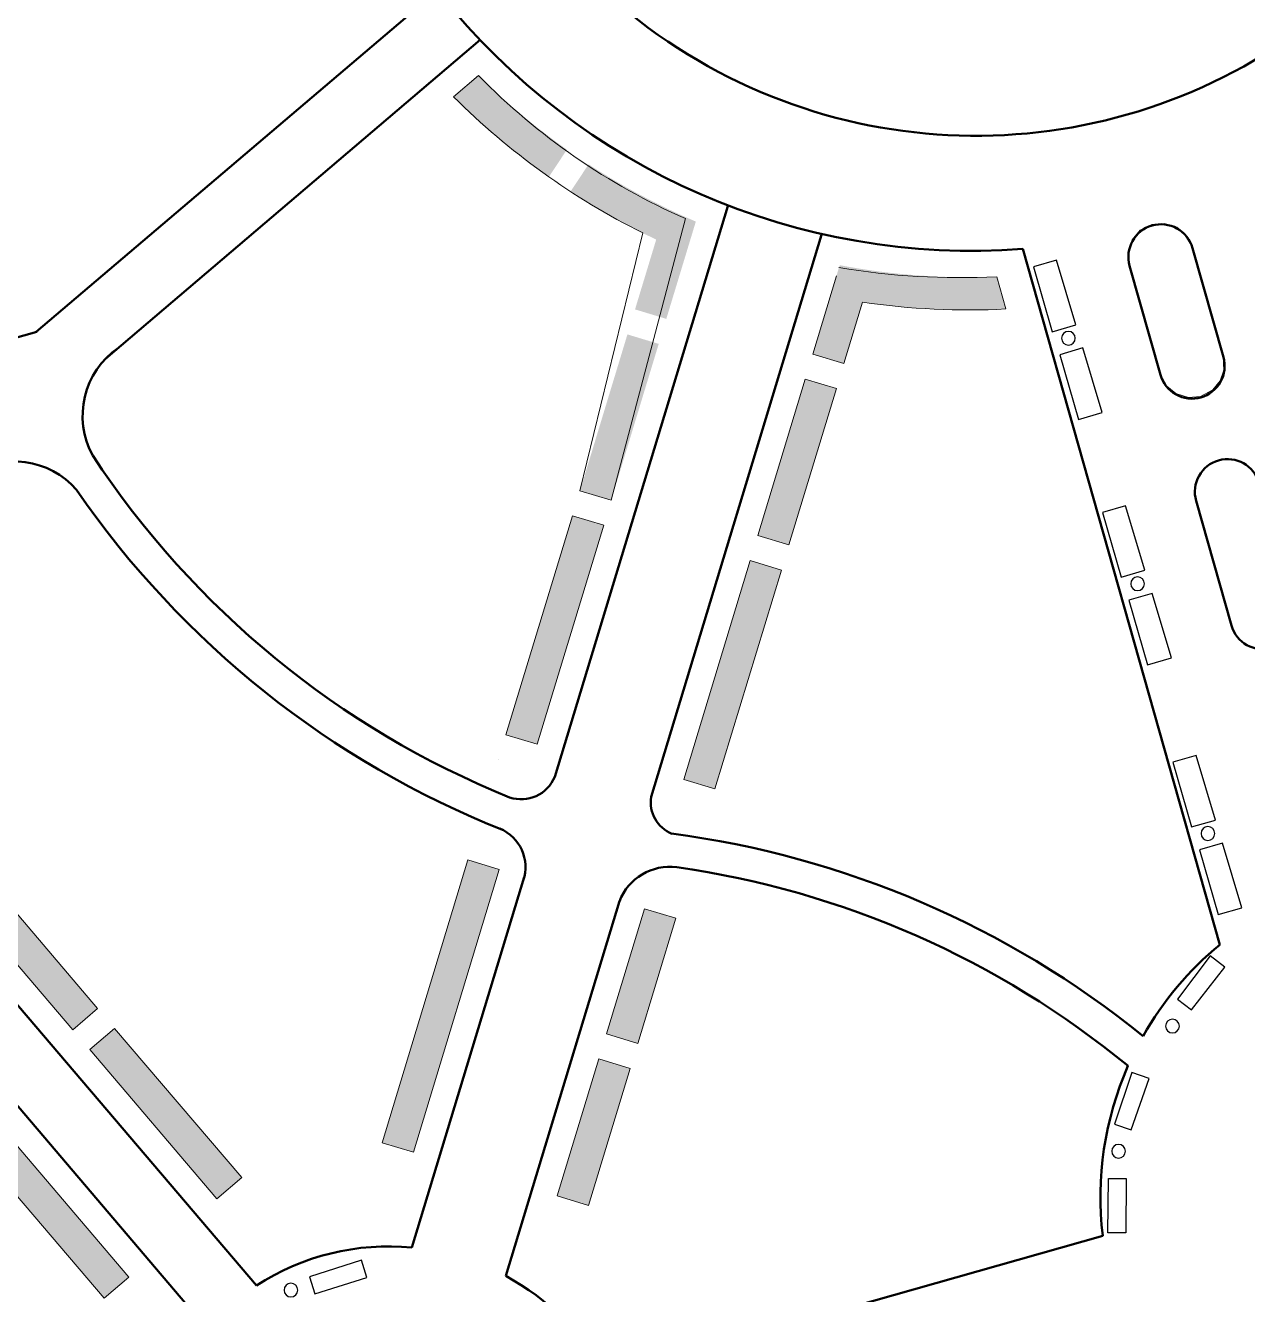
# Model space of a CAD drawing. Header units: metres. Extents: x 17323 to 19722, y -15306 to 10704.
# Drawn here: x 19245.34 to 19282.49, y -14877.47 to -14838.88 of the extents above; entities that cross this region are included whole.
import ezdxf

# ---------------------------------------------------------------- set-up
doc = ezdxf.new("R2010")
doc.units = ezdxf.units.M
doc.header["$LTSCALE"] = 35
doc.header["$MEASUREMENT"] = 0
doc.linetypes.add('PS-GOST2.303 5', pattern=[24, 20, -1.5, 1, -1.5])
for name, color, linetype, lineweight in [('3', 254, 'CONTINUOUS', 9), ('5', 254, 'CONTINUOUS', 20), ('road', 7, 'CONTINUOUS', 50), ('trees', 7, 'CONTINUOUS', 20)]:
    doc.layers.add(name, color=color, linetype=linetype, lineweight=lineweight)
doc.layers.add('seating', color=164, linetype='CONTINUOUS')

# ---------------------------------------------------------------- blocks, each defined once
blk = doc.blocks.new('wr4grg')
at = {"layer": 'trees', "linetype": 'Continuous'}
h = blk.add_hatch(dxfattribs=at)
h.set_pattern_fill('AR-SAND', color=256, scale=0.1944908982321271, style=0)
h.set_pattern_definition([(37.50000000000001, (-1237483.870173604, -751791.5862339466), (-0.3111915239554515, 9.518642013487701), [0, -7.508904598945966, 0, -8.39811698566325, 0, -8.027611824531048]), (7.499999999999999, (-1237483.870173604, -751791.5862339466), (8.742818711376495, 13.94159576848741), [0, -4.050856428378744, 0, -6.76789427668156, 0, -2.593536127925416]), (327.5, (-1237489.946458247, -751791.5862339466), (15.38408165830204, 0.02795193390558023), [0, -2.470034407548015, 0, -8.892123867172854, 0, -11.60916171547567]), (317.5, (-1237489.946458247, -751791.5862339466), (14.85047802922736, 4.335772432257621), [0, -1.235017203774007, 0, -5.829281201813314, 0, -6.669092900379638])])
h.paths.add_polyline_path([(-24989.74692460193, 76747.81380396125), (-24986.66027604681, 76699.28915100913), (-24976.9553454562, 76699.90648072037), (-24980.04199401129, 76748.43113367248)])
h.paths.add_polyline_path([(-24990.24078837049, 76755.5777484337), (-24980.53585777976, 76756.19507814499), (-24983.73808662483, 76806.53674828322), (-24993.44301721547, 76805.91941857206)])
h.paths.add_polyline_path([(-24934.07316583523, 76844.29691818704), (-24930.69677849489, 76853.41650053863), (-24857.74011968172, 76826.4054018204), (-24861.11650702203, 76817.28581946668)])
h.paths.add_polyline_path([(-24853.82084113991, 76814.58470959667), (-24850.44445380065, 76823.70429194703), (-24770.19020259395, 76793.99137009273), (-24773.56658993429, 76784.87178774115)])
h.paths.add_polyline_path([(-24917.83055157206, 76885.98367393657), (-24863.11305746308, 76865.72534989688), (-24859.73667012271, 76874.84493224836), (-24914.45416423288, 76895.10325628812)])
h.paths.add_polyline_path([(-24855.81739158096, 76863.02424002465), (-24806.80595366517, 76844.87849692955), (-24803.42956632486, 76853.99807928097), (-24852.44100424062, 76872.14382237733)])
h.paths.add_polyline_path([(-24799.51028778424, 76842.17738705728), (-24744.79279367407, 76821.9190630164), (-24741.41640633374, 76831.03864536904), (-24796.13390044394, 76851.29696940878)])
h.paths.add_polyline_path([(-24919.10116380628, 76937.88770025417), (-24924.95393100017, 76945.65377325901), (-24854.70803719526, 76998.59338153001), (-24848.85527000143, 76990.82730852514)])
h.paths.add_polyline_path([(-24917.84012078162, 77007.02876084116), (-24951.87666008726, 76981.37770908322), (-24957.72942728104, 76989.14378208916), (-24923.69288797429, 77014.79483384597)])
h.paths.add_polyline_path([(-24911.62726237733, 77011.71097459576), (-24917.48002957003, 77019.47704760052), (-24886.41573754957, 77042.8881163723), (-24880.56297035696, 77035.12204336746)])
h.paths.add_polyline_path([(-24848.43703314665, 77059.33863898342), (-24854.28959846121, 77067.10486412705), (-24799.92602245838, 77108.07282132994), (-24794.07345714266, 77100.30659618638)])
h.paths.add_polyline_path([(-24787.86047703013, 77104.98864843862), (-24793.71304234353, 77112.7548735811), (-24754.88191662781, 77142.01770015611), (-24749.02935131217, 77134.25147501021)])
edge = h.paths.add_edge_path()
edge.add_line((-24742.81637119953, 77138.93352726371), (-24748.66893651407, 77146.6997524073))
edge.add_line((-24748.66893651182, 77146.69975240507), (-24733.41032481863, 77158.1985204545))
edge.add_arc((-24542.81931057016, 77261.64984330522), 216.8573515288217, 197.1941669873281, 208.4927661472469, ccw=False)
edge.add_line((-24749.98497349181, 77197.54446897288), (-24740.02589307187, 77198.29715279237))
edge.add_arc((-24542.81931057016, 77261.64984330522), 207.1328066172154, 197.8096351116509, 210.8038708418369)
edge.add_line((-24720.73091902697, 77155.5769478353), (-24742.81637119734, 77138.93352726137))
edge = h.paths.add_edge_path()
edge.add_line((-24660.52150900257, 77091.20867439006), (-24666.26781359821, 77083.35913123125))
edge.add_arc((-24542.81931057016, 77261.64984330522), 216.8573515288217, 235.3012683280151, 245.0896574084476)
edge.add_line((-24634.15952708182, 77064.96716547203), (-24630.77728663712, 77074.12012826416))
edge.add_arc((-24542.81931057016, 77261.64984330522), 207.1328066172154, 235.37205965524248, 244.8717848772909, ccw=False)
h.paths.add_polyline_path([(-24757.1670774575, 77059.92653601694), (-24763.01948112718, 77067.69288298539), (-24724.18911605905, 77096.95671898265), (-24718.33671224336, 77089.1903721239)])
h.paths.add_polyline_path([(-24817.74244681851, 77014.27495197144), (-24823.5948506342, 77022.0412988302), (-24769.23233967074, 77063.01066912555), (-24763.37993572265, 77055.24432236764)])
edge = h.paths.add_edge_path()
edge.add_line((-24712.12385383222, 77093.87258588303), (-24717.97625789243, 77101.63893255718))
edge.add_line((-24717.97625764785, 77101.63893274164), (-24693.80809482984, 77119.85285248779))
edge.add_arc((-24542.81931057016, 77261.64984330522), 207.1328066172154, 223.2018318680493, 233.2198062633038)
edge.add_line((-24666.83940789886, 77095.74922535675), (-24672.59607802019, 77087.91124211854))
edge.add_arc((-24542.81931057016, 77261.64984330522), 216.8573515288217, 225.5128792476156, 233.2415319366222, ccw=False)
edge.add_line((-24694.78186510026, 77106.94207707206), (-24712.12385383222, 77093.87258588304))
at = {"layer": '3', "linetype": 'PS-GOST2.303 5', "flags": 128}
blk.add_lwpolyline([(-24783.88991726231, 77233.99112752403), (-24788.04373451509, 77234.5850576579), (-24790.96130612193, 77236.3130648849), (-24793.40029334833, 77239.50207364254), (-24794.31967548333, 77242.95514955327), (-24793.73725674665, 77247.07817768205), (-24791.99773812134, 77250.02653841286), (-24789.37342225065, 77252.17319430345), (-24785.35565345301, 77253.38490777429), (-24751.71819311799, 77255.92714772628), (-24746.81196690377, 77255.01375666184), (-24744.64129943241, 77253.60047557979), (-24742.28974935925, 77250.58384665179), (-24741.2884348981, 77246.96312569702), (-24741.76609882584, 77243.13628894046), (-24743.61510704461, 77239.88623201025), (-24746.03030491868, 77237.8627878808), (-24748.9376629529, 77236.72374121526), (-24752.32864126205, 77236.37645435848), (-24783.88991726231, 77233.99112752403), (-24788.04373451509, 77234.5850576579)], close=True, dxfattribs=at)
at = {"layer": '5', "linetype": 'Continuous', "lineweight": 30}
for points in [[(-24768.27256895616, 77207.92577993587), (-24788.2610627336, 77206.51332584371), (-24788.7758089813, 77213.8564805237), (-24768.74752749939, 77215.06837734496)], [(-24741.06300429694, 77209.51387405141), (-24761.05149807438, 77208.10141995926), (-24761.56624432208, 77215.44457464038), (-24741.53796284026, 77216.65647146049)], [(-24843.94155605024, 77202.10077057219), (-24863.9300498277, 77200.68831648135), (-24864.44479607549, 77208.03147116114), (-24844.4165145935, 77209.24336798243)], [(-24816.73199139108, 77203.68886468878), (-24836.72048516854, 77202.27641059675), (-24837.23523141621, 77209.61956527775), (-24817.20694993428, 77210.83146209786)], [(-24893.72084542766, 77197.77995601315), (-24913.70933920509, 77196.3675019222), (-24914.22408545291, 77203.71065660214), (-24894.19580397088, 77204.9225534234)], [(-24920.93041008696, 77196.19186189769), (-24940.91890386428, 77194.7794078056), (-24941.4336501121, 77202.12256248663), (-24921.40536863016, 77203.33445930673)], [(-24964.80934527444, 77177.56758833307), (-24956.24267044125, 77191.26474074903), (-24951.6521960916, 77188.39011499421), (-24960.36746756072, 77174.76375237621)], [(-24992.18502495892, 77148.49247173527), (-24979.67659322897, 77158.71690510212), (-24976.25111845296, 77154.52142532782), (-24988.87757822158, 77144.41171570437)], [(-25005.29629606227, 77142.09964045776), (-25020.43834159293, 77136.46773499234), (-25018.54735019713, 77131.39229614135), (-25003.44470997041, 77137.18401205058)], [(-24954.40589295942, 76903.66860400188), (-24955.17784755709, 76919.80564177655), (-24949.76762482472, 76920.06141116472), (-24949.15810855277, 76903.89780374308)]]:
    blk.add_lwpolyline(points, close=True, dxfattribs=at)
for centre in [(-24764.56949353288, 77212.00463472908), (-24840.2384806271, 77206.17962536648), (-24917.22733466371, 77200.27071669082), (-24967.39262096069, 77170.63832736081), (-24996.85494570827, 77142.75837973387), (-24950.91849969927, 76897.33191785713)]:
    blk.add_circle(centre, 2.042154431437335, dxfattribs=at)
at = {"layer": 'road'}
for p, q in [((-24785.69607400766, 77253.35917959102), (-24752.05861367151, 77255.90141954304)), ((-24784.23033781699, 77233.96539934074), (-24750.59287748198, 77236.50763929282)), ((-24861.50381505457, 77228.12525210316), (-24823.01789831751, 77231.03392696068)), ((-24949.52256831113, 77192.21616653368), (-24734.93842277292, 77208.43393037196)), ((-24710.3761990541, 77153.63884486294), (-24849.96796100918, 77048.44360661737)), ((-25007.27571339224, 76976.37084103028), (-25018.86185503736, 77129.672019271)), ((-24692.8178974762, 77130.34062584749), (-24834.48992279984, 77023.57194347541)), ((-24671.72253160414, 76940.87026408197), (-24620.95794816632, 77078.2485347559)), ((-24875.88075660242, 77028.90918496322), (-24968.93945074762, 76958.77710253905)), ((-24859.39025094869, 77004.80623993427), (-24951.38114916856, 76935.47888352342)), ((-24657.14349747985, 76924.45203916063), (-24637.8247861547, 76672.34721056662)), ((-24946.06649202944, 76888.14189260743), (-24747.49390354523, 76814.62339713536)), ((-24953.5304992077, 76870.16605097128), (-24767.48909272172, 76801.28703597367))]:
    blk.add_line(p, q, dxfattribs=at)
at = {"layer": 'road', "linetype": 'Continuous'}
blk.add_line((-24602.71457114784, 77071.50714840664), (-24657.12829401382, 76924.25363735578), dxfattribs=at)
for centre, radius, start, end in [((-24544.71383074904, 77263.25526236572), 163.8043877055635, 83.36440930353689, 313.2903871116867), ((-25017.22904846209, 76904.11911341305), 72.93408683704769, 48.53983607501596, 82.15635249332165), ((-25017.22904846209, 76904.11911341305), 72.93408683704769, 347.3459464860254, 25.46591800898415)]:
    blk.add_arc(centre, radius, start, end, dxfattribs=at)
at = {"layer": 'road'}
for centre, radius, start, end in [((-24784.96320591177, 77243.66228946597), 9.724544911606356, 94.32206325694996, 184.3220632686572), ((-24751.32574557673, 77246.20452941787), 9.724544911606356, 4.236502146122717, 94.3220632634406), ((-24823.75076641224, 77240.73081708576), 9.724544911606356, 4.322063268657196, 94.32206325694996), ((-24751.32574557673, 77246.20452941787), 9.724544911606356, 274.3220632634406, 4.236502146122717), ((-24823.75076641221, 77240.73081708471), 9.724544911606356, 274.32206325695, 4.322063268657196), ((-24784.96320591177, 77243.66228946597), 9.724544911606356, 184.3220632453701, 274.32206325695), ((-24862.23668314933, 77237.82214222832), 9.724544911606356, 184.3220632686572, 274.32206325695), ((-24540.47253474678, 77263.5681897066), 202.1305720533954, 195.8289004735202, 307.4964455781777), ((-25041.32750669777, 77224.28687999221), 97.24544911606355, 319.6930650122598, 340.7438847865852), ((-25111.2385191147, 76920.27739251105), 280.8678102882301, 27.59800668927685, 59.13988045596992), ((-25041.32750669777, 77224.28687999221), 97.24544911606355, 283.3571356926308, 313.8193521177711), ((-25111.2385191147, 76920.27739251105), 271.1432653766237, 28.20201059837314, 59.59278605290589), ((-24854.88505341756, 77057.42314287355), 10.23766912555945, 222.506869432486, 298.7046140031567), ((-24886.58086135998, 77040.9669895959), 16.12088379706891, 311.4062357999423, 27.51582830730633), ((-24827.27197076075, 77015.6174094121), 10.74120308826553, 132.2206313060091, 218.8707489403395), ((-24635.75768062953, 77189.95943039957), 269.70689091481, 222.1756753521449, 256.783743835232), ((-24852.45720958002, 76994.44023162381), 12.47081356252504, 43.04133187380595, 128.8322950294003), ((-24635.61115326581, 77190.3773771551), 279.8672168555748, 221.8141814927791, 255.5699652692232), ((-24693.78748002334, 76951.70981401118), 24.58368953991398, 261.5028253099756, 345.6019061414874), ((-24714.04663065795, 76896.45778815866), 24.47718586675148, 346.4954110367519, 69.1969386142822)]:
    blk.add_arc(centre, radius, start, end, dxfattribs=at)
at = {"layer": 'trees'}
for p, q in [((-24749.98497349181, 77197.54446897288), (-24740.02589307074, 77198.29715279241)), ((-24733.41032481872, 77158.19852045446), (-24748.66893651182, 77146.69975240507)), ((-24723.40080833947, 77153.56494054948), (-24742.81637119842, 77138.93352726256)), ((-24754.88191662673, 77142.01770015387), (-24793.71304234353, 77112.7548735811)), ((-24749.02935131217, 77134.25147501021), (-24787.86047702897, 77104.98864843753)), ((-24691.94934125114, 77117.2925691348), (-24763.01948112718, 77067.69288298539)), ((-24799.92602245838, 77108.0728213289), (-24854.28959846121, 77067.10486412705)), ((-24691.56593992529, 77103.88140408818), (-24757.16707731143, 77059.92653612669)), ((-24794.07345714266, 77100.30659618638), (-24848.43703314665, 77059.33863898342)), ((-24769.23233953826, 77063.01066922628), (-24823.5948506342, 77022.0412988302)), ((-24763.37993572265, 77055.24432236764), (-24817.74244681851, 77014.27495197144)), ((-24886.41573754957, 77042.8881163723), (-24917.48002957003, 77019.47704760052)), ((-24880.56297035696, 77035.12204336746), (-24911.62726237733, 77011.71097459576)), ((-24923.69288797429, 77014.79483384597), (-24957.72942728104, 76989.14378208916)), ((-24823.95530522961, 77009.59273821233), (-24823.9549418526, 77009.59301206512)), ((-24917.84012078162, 77007.02876084116), (-24951.87666008726, 76981.37770908322)), ((-24854.70803719526, 76998.59338153001), (-24924.95393100017, 76945.65377325901)), ((-24848.85527000143, 76990.82730852514), (-24919.10116380628, 76937.88770025417)), ((-24914.45416423288, 76895.10325628812), (-24859.73667012271, 76874.84493224836)), ((-24917.83055157206, 76885.98367393657), (-24863.11305746308, 76865.72534989688)), ((-24852.44100424173, 76872.14382237614), (-24803.42956632486, 76853.99807928097)), ((-24855.81739158096, 76863.02424002465), (-24806.80595366523, 76844.87849692845)), ((-24930.69677849489, 76853.41650053863), (-24857.7401196828, 76826.40540181931)), ((-24934.07316583523, 76844.29691818704), (-24861.11650702203, 76817.28581946668))]:
    blk.add_line(p, q, dxfattribs=at)
at = {"layer": 'trees', "linetype": 'Continuous', "flags": 128}
for points in [[(-24742.81637119953, 77138.93352726371), (-24748.66893651415, 77146.69975240725)], [(-24749.02935131331, 77134.25147501247), (-24754.88191662781, 77142.01770015611)], [(-24787.86047703013, 77104.98864843862), (-24793.71304234461, 77112.7548735822)], [(-24794.07345714379, 77100.30659618748), (-24799.92602245838, 77108.07282132994)], [(-24634.15952708182, 77064.96716547203), (-24630.77728663597, 77074.12012826414)], [(-24757.1670774575, 77059.92653601694), (-24763.01948112718, 77067.69288298539)], [(-24848.43703314665, 77059.33863898342), (-24854.28959846121, 77067.10486412705)], [(-24763.37993585508, 77055.24432226793), (-24769.23233967074, 77063.01066912555)], [(-24880.56297035696, 77035.12204336746), (-24886.41573754957, 77042.8881163723)], [(-24911.62726237733, 77011.71097459576), (-24917.48002957104, 77019.4770476005)], [(-24817.74244681851, 77014.27495197144), (-24823.5948506342, 77022.0412988302)], [(-24917.84012078162, 77007.02876084116), (-24923.69288797429, 77014.79483384597)], [(-24854.70803719526, 76998.59338153001), (-24848.85527000143, 76990.82730852514)], [(-24951.87666008726, 76981.37770908322), (-24957.72942728101, 76989.14378208795)], [(-24919.10116380628, 76937.88770025417), (-24924.95393100017, 76945.65377325901)], [(-24917.83055157206, 76885.98367393657), (-24914.45416423288, 76895.10325628812)], [(-24863.11305746308, 76865.72534989688), (-24859.73667012271, 76874.84493224836)], [(-24855.81739158096, 76863.02424002465), (-24852.44100424062, 76872.14382237733)], [(-24934.07316583523, 76844.29691818704), (-24930.69677849489, 76853.41650053863)]]:
    blk.add_lwpolyline(points, dxfattribs=at)
at = {"layer": 'trees'}
for centre, radius, start, end in [((-24542.81931057016, 77261.64984330522), 216.8573515288217, 197.1941669953964, 208.4927661447488), ((-24532.86023014682, 77262.40252712693), 216.8573515319892, 197.1941669953964, 209.6483776019152), ((-24550.43792403911, 77252.87916247874), 195.9826663144845, 223.7751060234548, 245.7995020883784), ((-24543.11899280662, 77261.07064504072), 216.2058130120646, 226.6384185535256, 245.0970362725325)]:
    blk.add_arc(centre, radius, start, end, dxfattribs=at)

msp = doc.modelspace()

# ---------------------------------------------------------------- block references
at = {"layer": 'seating', "xscale": -0.1021646018190125, "yscale": 0.1021646018190125, "zscale": 0.1021646018190125, "rotation": 290.1259411370016}
msp.add_blockref('wr4grg', (10999.83115940834, -15187.07779030544), dxfattribs=at)

doc.saveas('drawing.dxf')
